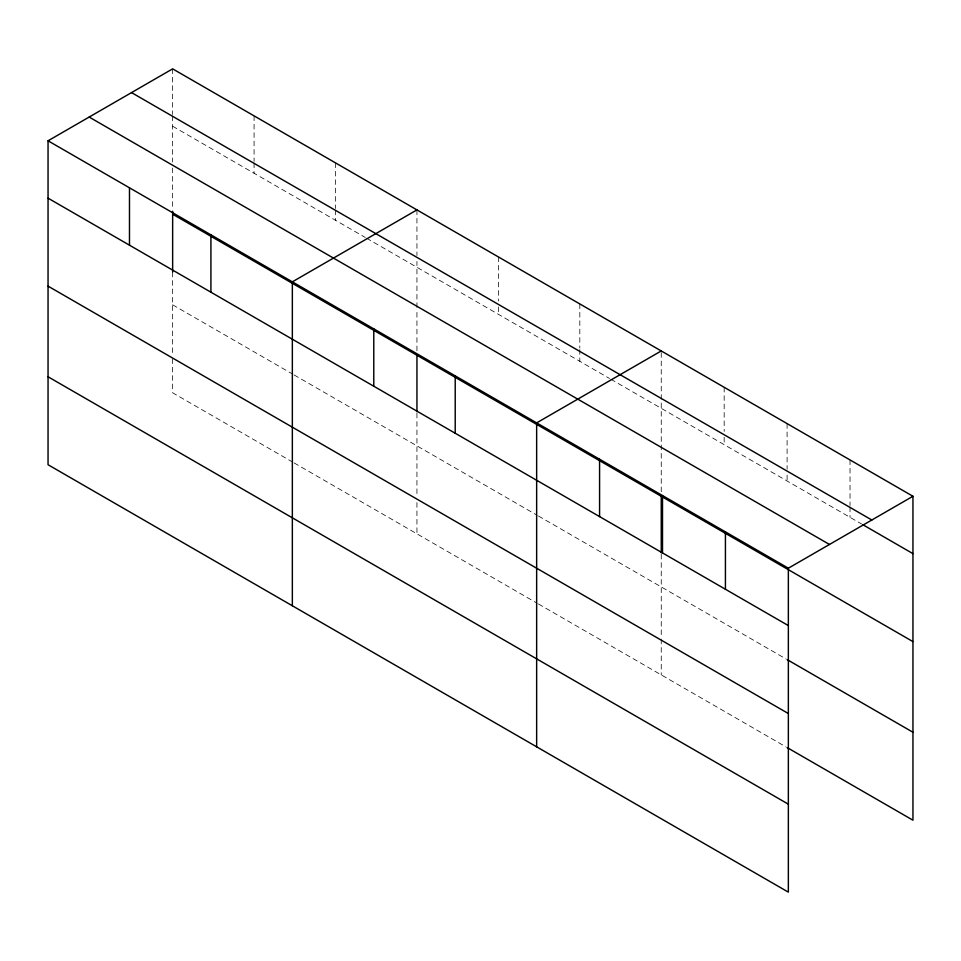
<?xml version="1.0" encoding="UTF-8"?>
<svg xmlns="http://www.w3.org/2000/svg" width="961" height="961" viewBox="0 0 961 961"><rect width="100%" height="100%" fill="white"/><g stroke="black" fill="none" stroke-linecap="round" stroke-linejoin="round"><path stroke-width="0.72" stroke-dasharray="4.8 3.6" d="M416.942 350.777L416.942 309.034M416.942 307.544L416.942 261.404M661.252 491.816L661.252 350.945M172.644 126.239L365.24 237.439M366.537 238.184L609.538 378.478M610.836 379.223L861.585 523.997M172.644 304.829L292.865 374.237M294.15 374.982L537.163 515.276M538.448 516.021L785.81 658.838M292.865 462.205L172.644 392.797L172.644 357.011M294.15 462.95L537.163 603.244M538.448 603.988L785.81 746.805M850.029 459.935L850.029 505.546M850.029 507.024L850.029 517.318M787.095 423.609L787.095 469.22M787.095 475.106L787.095 480.993M724.174 387.283L724.174 431.417M724.174 437.303L724.174 444.655M661.252 554.233L661.252 637.611M661.252 639.101L661.252 674.886M579.819 303.928L579.819 348.074M579.819 349.54L579.819 361.312M498.387 256.923L498.387 301.057M498.387 306.943L498.387 314.295M416.942 209.906L416.942 255.518M416.942 413.194L416.942 496.573M416.942 502.531L416.942 533.835M335.509 162.889L335.509 208.501M335.509 209.966L335.509 220.273M254.076 115.873L254.076 161.484M254.076 162.95L254.076 173.256M172.644 68.856L172.644 114.467M172.644 115.945L172.644 162.025M172.644 167.983L172.644 209.726M172.644 272.143L172.644 355.522"/><path stroke-width="1.44" d="M788.356 713.542L788.356 568.203L48.05 140.799L48.05 464.728L788.356 892.144L788.356 713.542L48.05 286.138M787.095 747.55L912.95 820.201L912.95 496.272L172.644 68.856L48.05 140.799M416.942 209.906L292.348 281.837L292.348 605.778M661.252 350.945L536.646 422.888L536.646 746.817M788.356 568.203L912.95 496.272M131.525 92.592L871.831 520.009M862.87 524.73L912.95 553.644M89.169 117.05L829.475 544.467M172.644 214.207L912.95 641.612M48.05 198.17L788.356 625.587M787.095 659.582L912.95 732.246M48.05 376.772L788.356 804.177M725.423 531.877L725.423 589.249M662.501 495.54L662.501 552.923M661.252 496.296L661.252 552.755M599.58 459.214L599.58 516.598M455.214 375.871L455.214 433.255M416.942 355.246L416.942 411.704M373.781 328.854L373.781 386.238M210.915 234.82L210.915 292.204M172.644 211.216L172.644 272.143M129.483 187.815L129.483 245.187"/></g></svg>
